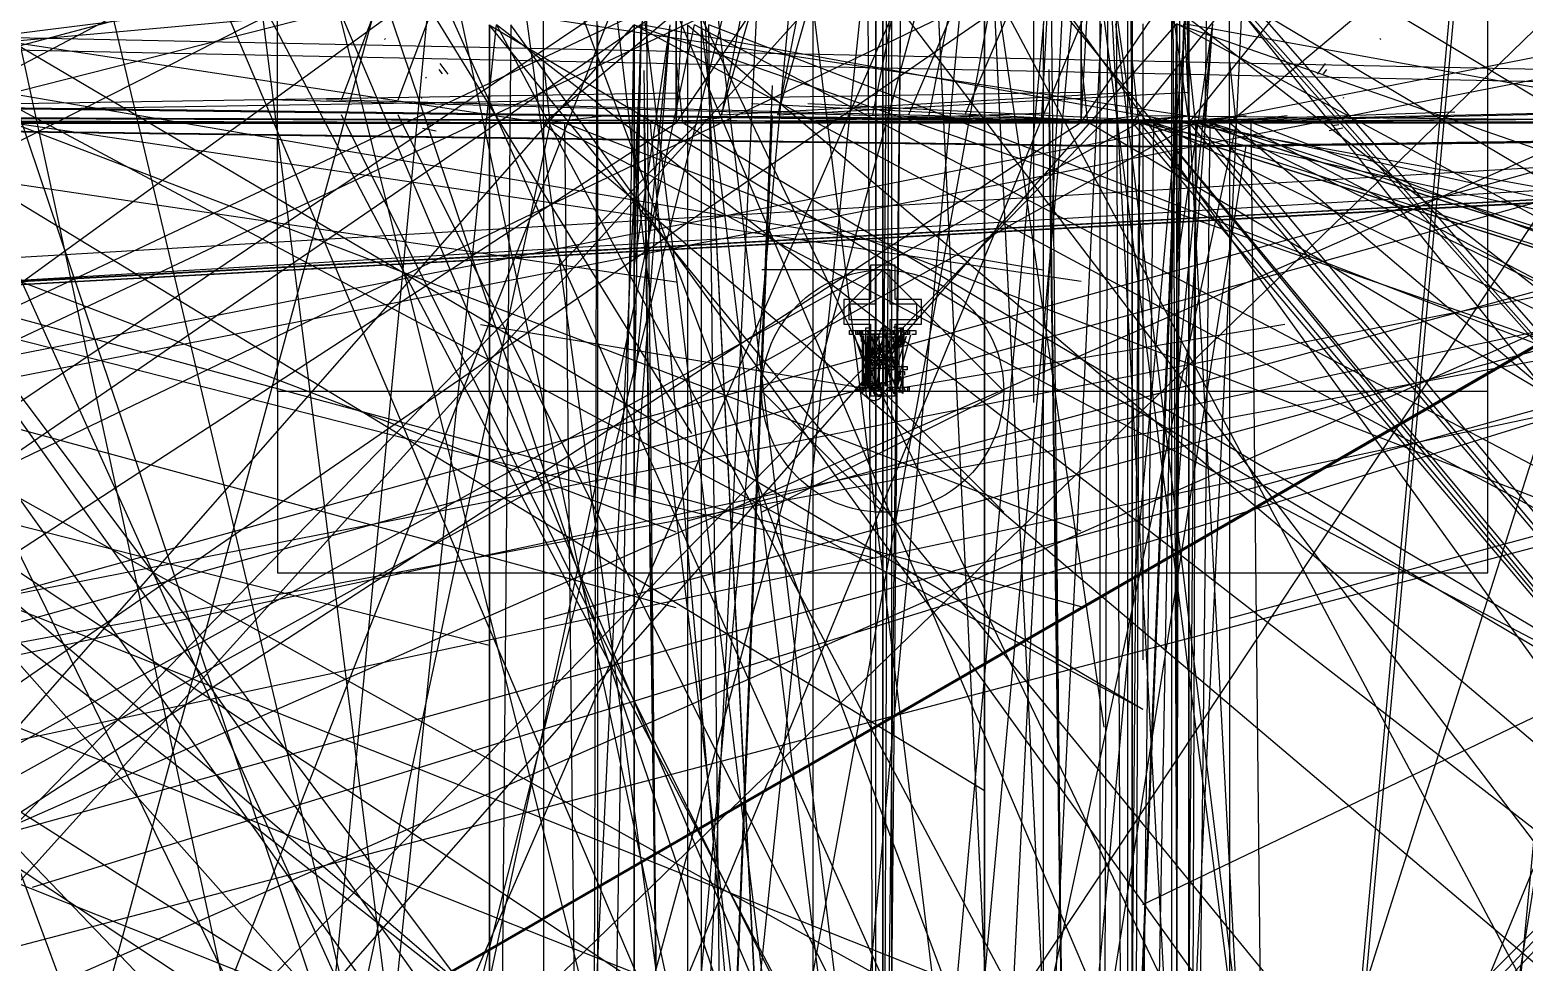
# Model space of a CAD drawing. Header units: metres. Extents: x -425 to 425, y -539 to 281.
# Drawn here: x -14.09 to 10.6, y -9.43 to 5.96 of the extents above; entities that cross this region are included whole.
import ezdxf

# ---------------------------------------------------------------- set-up
doc = ezdxf.new("R2010")
doc.units = ezdxf.units.M

msp = doc.modelspace()

# ---------------------------------------------------------------- linework, layer by layer
at = {"layer": 'MCD_Layer_0'}
for p, q in [((3.050641, -88.076996), (18.80357, 76.77359)), ((-3.783597, -69.951996), (8.687473, 67.423492)), ((-1.901551, -69.951996), (10.569518, 67.423492)), ((-3.154141, -0.701996), (-43.935391, 65.479645)), ((-2.7612, 55.923004), (-11.977997, -40.22641)), ((8.257859, 55.87027), (1.502, -88.076996)), ((2.869, -16.076996), (-29.389789, 55.782379)), ((3.611889, -57.9375), (13.588745, 51.962891)), ((-3.297736, -59.576996), (6.67912, 50.323395)), ((5.094994, 50.323395), (2.616088, 4.423004)), ((3.393864, -59.5625), (13.37072, 50.337891)), ((5.899645, 50.323395), (5.320739, 4.423004)), ((-3.927396, -9.951996), (-29.465604, 49.930817)), ((-2.04535, -9.951996), (-27.583558, 49.930817)), ((1.682355, -29.951996), (-8.047259, 49.908844)), ((-4.851745, -29.951996), (2.442566, 49.896637)), ((1.682355, -30.108246), (1.682355, 50.048004)), ((1.682355, -29.951996), (34.512555, 49.943024)), ((-3.412775, 4.423004), (26.987226, 49.268707)), ((3.278825, 4.4375), (33.678826, 49.283203)), ((-3.412775, 48.448395), (-3.412775, 4.423004)), ((3.278825, 48.462891), (3.278825, 4.4375)), ((-3.412775, 4.423004), (-1.037775, 46.059723)), ((3.278825, 4.4375), (5.653825, 46.074219)), ((0, -19.0625), (-48.027344, 44.9375)), ((0, -51.0625), (-4.916016, 44.917969)), ((0, -51.0625), (-4.916016, 44.910156)), ((-0.40625, 44.830078), (0, -51.0625)), ((-8.941456, 4.810547), (4.1229, 39.3125)), ((-8.007606, 4.810547), (5.05675, 39.3125)), ((4.1229, 39.3125), (-2.664405, 4.560547)), ((5.05675, 39.3125), (-1.730555, 4.560547)), ((4.85953, -41.9375), (-34.131292, 38.085938)), ((3.49685, -9.9375), (-16.933718, 37.96875)), ((-5.648408, -9.951995), (43.768294, 37.965973)), ((-4.712375, -57.951995), (4.236552, 37.973786)), ((4.1229, -27.5625), (-41.503079, 36.4375)), ((5.05675, -27.5625), (-40.569229, 36.4375)), ((-3.412775, -27.576996), (-25.010433, 36.33316)), ((3.278825, -27.5625), (-18.318833, 36.347656)), ((-3.412775, -43.576996), (-4.192072, 36.319489)), ((4.1229, -59.5625), (-0.547315, 36.417969)), ((-0.547315, 36.417969), (4.1229, 4.4375)), ((4.1229, -59.5625), (-0.547315, 36.410156)), ((-0.547315, 36.410156), (4.1229, 4.4375)), ((5.05675, -59.5625), (0.386535, 36.417969)), ((0.386535, 36.417969), (5.05675, 4.4375)), ((5.05675, -59.5625), (0.386535, 36.410156)), ((0.386535, 36.410156), (5.05675, 4.4375)), ((3.278825, -43.5625), (2.499528, 36.333984)), ((4.1229, 4.4375), (3.736962, 36.330078)), ((3.736962, 36.330078), (4.1229, -59.5625)), ((4.1229, 4.4375), (4.1229, 36.4375)), ((29.804444, 36.421875), (4.1229, 4.4375)), ((4.1229, 4.4375), (4.1229, 36.378906)), ((4.1229, 36.3125), (4.1229, 4.4375)), ((4.1229, 4.4375), (4.1229, 36.3125)), ((5.05675, 4.4375), (4.670813, 36.330078)), ((4.670813, 36.330078), (5.05675, -59.5625)), ((5.05675, 4.4375), (5.05675, 36.4375)), ((30.738295, 36.421875), (5.05675, 4.4375)), ((5.05675, 4.4375), (5.05675, 36.378906)), ((5.05675, 36.3125), (5.05675, 4.4375)), ((5.05675, 4.4375), (5.05675, 36.3125)), ((5.73125, 4.4375), (43.671877, 36.306641)), ((-5.6068, 4.423004), (32.333827, 36.292145)), ((-5.6068, 4.423004), (-5.6068, 32.42691)), ((-3.412775, 4.423004), (-3.412775, 32.42691)), ((-3.412775, 32.42691), (-3.412775, 4.423004)), ((3.278825, 4.4375), (3.278825, 32.441406)), ((3.278825, 32.441406), (3.278825, 4.4375)), ((4.1229, 4.4375), (4.1229, 32.441406)), ((5.05675, 4.4375), (5.05675, 32.441406)), ((5.73125, 4.4375), (5.73125, 32.441406)), ((48.25, 30.933594), (-13.626953, -35.089844)), ((1.682355, -30.108246), (1.682355, 30.048004)), ((-2.664405, 4.560547), (4.1229, 28.4375)), ((-1.730555, 4.560547), (5.05675, 28.4375)), ((4.1229, 4.4375), (4.1229, 28.4375)), ((5.05675, 4.4375), (5.05675, 28.4375)), ((4.1229, 26.1875), (-0.170655, 4.560547)), ((5.05675, 26.1875), (0.763195, 4.560547)), ((-50.043639, 23.769531), (12.173942, -24.792969)), ((-17.172677, -25.953948), (-4.106465, 22.048005)), ((-8.206682, -25.939453), (4.85953, 22.0625)), ((51.765602, -38.438324), (-54.044364, 20.317535)), ((-3.412775, 4.423004), (-3.412775, 17.985504)), ((3.278825, 4.4375), (3.278825, 18)), ((35.292511, 16.946442), (-60.32663, -85.141449)), ((11.540549, -37.700042), (-8.171952, 14.729645)), ((-10, 0), (-9.999971, 14.337502)), ((10, 0), (10.000008, 14.3375)), ((4.1229, 13.1875), (0.423095, 4.560547)), ((5.05675, 13.1875), (1.356945, 4.560547)), ((31.892578, 12.9375), (-32, -23.927734)), ((31.945312, 12.9375), (-32, -23.927734)), ((-32, -23.927734), (31.970703, 12.9375)), ((0.123047, 12.9375), (-26, -0.814453)), ((0, -13.0625), (-13.751953, 13.060547)), ((0, -19.1875), (0, 12.9375)), ((0, 12.9375), (0, -19.0625)), ((0, 12.9375), (0, -19.1875)), ((0, -19.0625), (0.373047, 12.9375)), ((0, 12.9375), (24, -14.064453)), ((0, 12.9375), (0, -13.0625)), ((0, -2.0625), (0.123047, 12.9375)), ((0, 12.9375), (0, -2.0625)), ((0.123047, 12.9375), (0, -19.0625)), ((24, -14.064453), (0.123047, 12.9375)), ((24, -14.064453), (0.373047, 12.9375)), ((47.575055, 10.858551), (-14.05202, -8.194183)), ((-0.120745, -2.764496), (-52.182879, 10.514313)), ((-25.936297, 10.201813), (1.682355, -6.592621)), ((-13.676993, 10.201813), (-2.99877, -34.795746)), ((1.682355, -34.248871), (-7.826922, 10.201813)), ((-79.927396, -12.224945), (33.956638, 10.048004)), ((-78.04535, -12.224945), (35.838683, 10.048004)), ((-66.010489, -22.017426), (-2.555777, 10.048004)), ((-54.00883, -17.305511), (4.027913, 10.048004)), ((-52.822185, -17.305511), (5.214558, 10.048004)), ((-41.963614, -18.313812), (-2.852652, 10.048004)), ((-41.927396, -10.945648), (33.963596, 10.048004)), ((-41.119376, 10.048004), (54.00123, -50.113129)), ((-40.919207, -19.253754), (1.828473, 10.048004)), ((2.125348, 10.048004), (-40.325457, -1.211761)), ((-40.04535, -10.945648), (35.845641, 10.048004)), ((-23.851745, 4.925934), (32.969666, 10.048004)), ((-2.99877, 10.048004), (-21.99877, -38.338226)), ((2.123029, 10.048004), (-14.348895, -8.194183)), ((1.828473, 10.048004), (-12.86452, -23.714203)), ((-5.189114, -19.434418), (-3.781277, 10.048004)), ((-4.944964, -37.874359), (0.025373, 10.048004)), ((0.014222, -30.782074), (-4.851745, 10.048004)), ((-4.851745, -39.951996), (-4.705627, 10.048004)), ((-4.851745, 10.048004), (33.148255, -69.312347)), ((-1.140808, -16.512054), (-4.408752, 10.048004)), ((-0.216458, -16.512054), (-3.484402, 10.048004)), ((-3.307069, -19.434418), (-1.899232, 10.048004)), ((-2.99877, 10.048004), (-2.99877, -34.795746)), ((19.118417, -18.416351), (-2.555777, 10.048004)), ((1.665587, -16.512054), (-1.602357, 10.048004)), ((-1.155675, 10.048004), (-1.155675, -30.039886)), ((-0.120745, 10.048004), (-0.120745, -46.280121)), ((-0.120745, 10.048004), (-0.120745, -30.039886)), ((-0.116106, 10.048004), (-0.120745, -29.951996)), ((32.709455, -30.056976), (-0.120745, 10.048004)), ((-0.120745, 10.048004), (-0.120745, -29.951996)), ((-0.120745, 10.048004), (44.855817, -16.692719)), ((0.322248, 10.048004), (-0.120745, -39.951996)), ((29.047224, -12.432465), (0.025373, 10.048004)), ((0.025373, 10.048004), (15.61363, -19.21225)), ((26.598005, -26.392426), (0.322248, 10.048004)), ((1.682355, 10.048004), (1.682355, -29.951996)), ((46.658918, -16.692719), (2.125348, 10.048004)), ((2.490425, 10.048004), (2.490425, -0.186371)), ((3.58492, 10.048004), (3.58492, -30.088715)), ((5.776693, -30.794281), (3.58492, 10.048004)), ((3.58492, -39.951996), (3.731038, 10.048004)), ((4.1229, 9.9375), (4.1229, 5.4375)), ((4.771565, 10.048004), (4.771565, -30.088715)), ((6.963337, -30.794281), (4.771565, 10.048004)), ((4.771565, -39.951996), (4.917683, 10.048004)), ((5.05675, 9.9375), (5.05675, 5.4375)), ((-93.373, -4.065277), (1.68657, 7.923004)), ((-93.131, -18.804535), (50.722516, 7.923004)), ((-75.55175, -30.555511), (4.60157, 7.923004)), ((-58.0737, -29.615082), (-2.20163, 7.923004)), ((-55.8237, -5.588715), (-2.57663, 7.923004)), ((-45.17675, -26.111176), (4.22657, 7.923004)), ((-45.131, -17.269379), (50.731305, 7.923004)), ((-29.792836, 8.100739), (-5.573402, 4.423004)), ((4.042, 7.923004), (-19.958, -50.140472)), ((-18.454787, 8.115234), (5.764648, 4.4375)), ((-14.772919, 8.107574), (-2.7612, -47.389496)), ((1.502, -86.951996), (-10.486281, 8.107574)), ((-10.4487, -24.959808), (-2.20163, 7.923004)), ((-9.446281, 8.107574), (4.042, -45.889496)), ((-3.09175, -20.207855), (2.06157, 7.923004)), ((0.1437, 7.923004), (0.1437, -40.182465)), ((1.27525, -27.455902), (3.05357, 7.923004)), ((3.65825, -5.550629), (1.68657, 7.923004)), ((7.5565, -23.949066), (3.42857, 7.923004)), ((4.042, 7.923004), (4.042, -45.889496)), ((31.9795, -26.234222), (4.60157, 7.923004)), ((-6.500465, -4.201995), (-48.150175, 6.421052)), ((-23.321269, 6.435547), (2.65344, 2)), ((-3.412775, 6.423004), (-3.412775, 4.423004)), ((3.278825, 6.4375), (3.278825, 4.4375)), ((-17.132395, 6.185547), (4.29827, -5.25)), ((-16.208371, 6.185547), (4.29827, -39.1875)), ((-15.09509, 6.185547), (4.29827, -5.25)), ((-5.889139, 6.185547), (2.65344, -56.625)), ((12.993536, 6.173005), (-4.106465, -19.576995)), ((-4.106465, -47.951995), (13.038067, 6.173005)), ((-57.303153, -11.755859), (33.804078, 6.0625)), ((-43.781367, 6.171052), (-3.226385, -9.951995)), ((-35.515013, 6.171052), (-4.712375, -14.201995)), ((26.293536, 4.788239), (-34.493479, 6.048005)), ((-32.196408, -25.920745), (-4.106465, 6.048005)), ((2.65344, -14.21289), (-27.920976, 6.0625)), ((-26.903152, -10.732421), (33.809644, 6.0625)), ((35.259531, 4.802735), (-25.527483, 6.0625)), ((35.259531, -45.953125), (-25.499651, 6.0625)), ((-23.776339, 6.171052), (-5.648408, -14.201995)), ((-23.230413, -25.90625), (4.85953, 6.0625)), ((-19.912375, -39.828948), (25.581865, 6.048005)), ((-10.826385, -29.909027), (-3.10949, 6.048005)), ((-10.359841, -32.289886), (-6.383571, 6.048005)), ((-6.500465, 6.048005), (-6.500465, -39.014495)), ((-6.500465, 6.048005), (-6.500465, -26.022308)), ((-6.496754, 6.048005), (-6.500465, -25.951995)), ((19.763696, -26.03598), (-6.500465, 6.048005)), ((-6.500465, 6.048005), (-6.500465, -25.951995)), ((-6.500465, 6.048005), (29.480786, -15.344573)), ((-6.146071, 6.048005), (-6.500465, -33.951995)), ((16.833911, -11.93637), (-6.383571, 6.048005)), ((-6.383571, 6.048005), (6.087035, -17.360198)), ((14.874536, -23.104339), (-6.146071, 6.048005)), ((-4.712375, 6.048005), (-4.712375, -28.326995)), ((-4.690938, -25.977386), (-4.106465, 6.048005)), ((-4.106465, -0.451995), (-3.989571, 6.048005)), ((-4.106465, 0.048005), (-3.514571, 6.048005)), ((55.57469, -25.979339), (-4.106465, 6.048005)), ((-4.106465, 6.048005), (26.293536, -4.489105)), ((-4.106465, 6.048005), (-4.106465, -0.451995)), ((-3.989571, 6.048005), (-4.106465, 0.048005)), ((-4.106465, 2.048005), (-3.989571, 6.048005)), ((-4.106465, 2.048005), (-3.514571, 6.048005)), ((-4.106465, 6.048005), (-4.106465, -24.451995)), ((-4.106465, 6.048005), (-4.106465, 2.048005)), ((-3.989571, 6.048005), (-4.106465, 2.048005)), ((-4.106465, -1.951995), (-3.514571, 6.048005)), ((-4.106465, 6.048005), (-4.106465, -57.951995)), ((-4.10461, 6.048005), (-4.106465, -25.951995)), ((-4.106465, -25.881683), (-4.106465, 6.048005)), ((-4.106465, -25.93637), (-4.106465, 6.048005)), ((-4.10461, 6.048005), (-4.106465, -57.951995)), ((-4.106465, 6.048005), (-4.106465, -19.576995)), ((-4.106465, 6.048005), (-4.106465, -9.951995)), ((44.581037, -2.752777), (-3.989571, 6.048005)), ((-3.226385, -2.139495), (27.038167, 6.048005)), ((-3.226385, 6.048005), (-3.226385, -9.951995)), ((-3.226385, 6.048005), (34.714242, -26.082855)), ((54.782993, -24.346527), (-3.10949, 6.048005)), ((50.923618, -14.682464), (-2.87199, 6.048005)), ((-2.632635, -15.801605), (-2.87199, 6.048005)), ((2.487475, -17.523437), (3.613744, 6.0625)), ((2.65344, 6.0625), (2.65344, -56.625)), ((3.278825, 4.4375), (3.278825, 5.9375)), ((6.4656, -15.185546), (3.851244, 6.0625)), ((4.275057, -25.96289), (4.85953, 6.0625)), ((4.29827, -8.478515), (34.61292, 6.0625)), ((4.29827, 6.0625), (4.29827, -4.4375)), ((4.85953, -0.4375), (4.976425, 6.0625)), ((4.85953, 0.0625), (5.451425, 6.0625)), ((64.540685, -25.964843), (4.85953, 6.0625)), ((4.85953, 6.0625), (35.259531, -4.474609)), ((4.85953, 6.0625), (4.85953, -0.4375)), ((4.976425, 6.0625), (4.85953, 0.0625)), ((4.85953, 2.0625), (4.976425, 6.0625)), ((4.85953, 2.0625), (5.451425, 6.0625)), ((4.85953, 6.0625), (4.85953, -24.4375)), ((4.85953, 6.0625), (4.85953, 2.0625)), ((4.976425, 6.0625), (4.85953, 2.0625)), ((4.85953, -1.9375), (5.451425, 6.0625)), ((4.85953, 6.0625), (4.85953, -57.9375)), ((4.861385, 6.0625), (4.85953, -25.9375)), ((4.85953, -25.867187), (4.85953, 6.0625)), ((4.85953, -25.921875), (4.85953, 6.0625)), ((4.861385, 6.0625), (4.85953, -57.9375)), ((4.85953, 6.0625), (4.85953, -19.5625)), ((4.85953, 6.0625), (4.85953, -9.9375)), ((53.547032, -2.738281), (4.976425, 6.0625)), ((-8.215164, 5.821901), (-8.232536, 5.804499)), ((-3.412775, 4.423004), (-3.412775, 5.923004)), ((8.215164, 5.821901), (8.232536, 5.804499)), ((3.278825, 4.4375), (3.278825, 5.4375)), ((3.278825, 5.4375), (3.382731, 4.4375)), ((3.278825, 5.4375), (3.278825, 4.4375)), ((4.1229, 5.4375), (4.226806, 4.4375)), ((4.1229, 5.4375), (4.1229, 4.4375)), ((4.1229, 4.4375), (4.1229, 5.4375)), ((5.05675, 5.4375), (5.160657, 4.4375)), ((5.05675, 5.4375), (5.05675, 4.4375)), ((5.05675, 4.4375), (5.05675, 5.4375)), ((5.73125, 4.4375), (5.73125, 5.4375)), ((5.73125, 5.4375), (5.835156, 4.4375)), ((-7.334576, 5.312188), (-7.27684, 5.236221)), ((-7.181784, 5.233148), (-7.314348, 5.407485)), ((-5.6068, 4.423004), (-5.6068, 5.423004)), ((-5.6068, 5.423004), (-5.502894, 4.423004)), ((-3.414631, -33.922699), (-3.939728, 5.296051)), ((-3.412775, 4.423004), (-3.412775, 5.423004)), ((-3.412775, 5.423004), (-3.308869, 4.423004)), ((-3.412775, 5.423004), (-3.412775, 4.423004)), ((3.276969, -33.908203), (2.751872, 5.310547)), ((7.181784, 5.233148), (7.314348, 5.407485)), ((7.334576, 5.312188), (7.27684, 5.236221)), ((13.360663, 5.022614), (-54.475278, -24.813324)), ((33.301387, 5.02066), (-51.625278, -0.00473)), ((20.052263, 5.037109), (-47.783678, -24.798828)), ((39.992987, 5.035156), (-44.933678, 0.009766)), ((-7.538225, 5.168609), (-7.54755, 5.182177)), ((-3.412775, -35.076996), (-1.822638, 5.048004)), ((3.278825, -35.0625), (4.868962, 5.0625)), ((7.538225, 5.168609), (7.54755, 5.182177)), ((-3.412775, -3.576996), (-34.308187, 4.796051)), ((3.278825, -3.5625), (-27.616587, 4.810547)), ((-26.845491, 4.546051), (-3.412775, 4.923004)), ((-26.277102, 4.810547), (4.1229, 4.4375)), ((4.1229, 4.4375), (-26.277102, 4.810547)), ((-25.343251, 4.810547), (5.05675, 4.4375)), ((5.05675, 4.4375), (-25.343251, 4.810547)), ((-3.412775, 1.798004), (-23.667073, 4.796051)), ((-3.412775, -2.326996), (-22.086214, 4.796051)), ((-20.153891, 4.560547), (3.278825, 4.9375)), ((3.278825, 1.8125), (-16.975473, 4.810547)), ((3.278825, -2.3125), (-15.394614, 4.810547)), ((4.1229, 4.4375), (-10.127101, 4.810547)), ((5.05675, 4.4375), (-9.19325, 4.810547)), ((-7.621522, 4.835859), (-7.60846, 4.843236)), ((-5.6068, 4.423004), (-5.6068, 4.923004)), ((-3.412775, 4.923004), (-3.412775, 4.423004)), ((-2.664405, 4.560547), (4.1229, 4.9375)), ((-2.17085, 4.748047), (4.24165, 4.4375)), ((-1.730555, 4.560547), (5.05675, 4.9375)), ((-1.237, 4.748047), (5.1755, 4.4375)), ((3.278825, 4.9375), (3.278825, 4.4375)), ((4.1229, 4.9375), (4.1229, 4.4375)), ((4.1229, 4.5625), (4.1229, 4.9375)), ((4.1229, 4.4375), (4.1229, 4.9375)), ((21.222901, 4.8125), (4.1229, 4.4375)), ((5.05675, 4.9375), (5.05675, 4.4375)), ((5.05675, 4.5625), (5.05675, 4.9375)), ((5.05675, 4.4375), (5.05675, 4.9375)), ((22.156751, 4.8125), (5.05675, 4.4375)), ((5.73125, 4.4375), (5.73125, 4.9375)), ((7.621522, 4.835859), (7.60846, 4.843236)), ((-46.161783, 4.546051), (-5.6068, -11.576996)), ((-3.412775, 4.423004), (-41.412777, 4.546051)), ((-37.28522, 4.546051), (-5.6068, 4.423004)), ((-34.823733, 4.560547), (5.73125, -11.5625)), ((3.278825, 4.4375), (-34.721177, 4.560547)), ((-26.277102, 4.560547), (4.1229, 4.4375)), ((-25.94717, 4.560547), (5.73125, -28.375)), ((-25.94717, 4.560547), (5.73125, 4.4375)), ((-25.343251, 4.560547), (5.05675, 4.4375)), ((-18.892172, 4.560547), (3.278825, -55.1875)), ((4.1229, -21.5625), (-8.941456, 4.560547)), ((5.05675, -21.5625), (-8.007606, 4.560547)), ((-4.6568, 4.532379), (-5.6068, 4.423004)), ((-3.412775, -33.920746), (-3.939728, 4.546051)), ((-3.412775, -35.076996), (-1.822638, 4.548004)), ((-2.462775, 4.532379), (-3.412775, 4.423004)), ((8.950214, 4.423004), (-2.462775, 4.532379)), ((-2.449787, 4.423004), (2.762225, 4.594879)), ((3.278825, -33.90625), (2.751872, 4.560547)), ((3.278825, -35.0625), (4.868962, 4.5625)), ((4.228825, 4.546875), (3.278825, 4.4375)), ((3.278825, 4.4375), (3.278825, 4.445312)), ((4.1229, 4.5625), (4.1229, 4.4375)), ((21.222901, 4.5625), (4.1229, 4.4375)), ((5.0729, 4.546875), (4.1229, 4.458984)), ((4.1229, 4.4375), (5.0729, 4.546875)), ((4.1229, 4.458984), (4.1229, 4.441406)), ((15.641814, 4.4375), (4.228825, 4.546875)), ((4.241813, 4.4375), (9.453825, 4.609375)), ((5.05675, 4.5625), (5.05675, 4.4375)), ((22.156751, 4.5625), (5.05675, 4.4375)), ((6.00675, 4.546875), (5.05675, 4.458984)), ((5.05675, 4.4375), (6.00675, 4.546875)), ((5.05675, 4.458984), (5.05675, 4.441406)), ((6.68125, 4.546875), (5.73125, 4.4375)), ((26.992793, 4.424957), (-64.212778, -14.97934)), ((-3.412775, 4.423004), (-64.212778, -35.10434)), ((33.684393, 4.439453), (-57.521178, -14.964844)), ((3.278825, 4.4375), (-57.521178, -35.089844)), ((-56.677103, -0.478516), (34.504347, 4.4375)), ((34.467237, 4.4375), (-56.677103, -0.478516)), ((34.404152, 4.4375), (-56.677103, -0.478516)), ((-55.743253, -0.478516), (35.438197, 4.4375)), ((35.401088, 4.4375), (-55.743253, -0.478516)), ((35.338002, 4.4375), (-55.743253, -0.478516)), ((-33.886996, 4.423004), (-3.412775, 4.423004)), ((-27.195395, 4.4375), (3.278825, 4.4375)), ((4.1229, 4.03125), (-26.379152, 4.4375)), ((5.05675, 4.03125), (-25.445302, 4.4375)), ((-25.440901, -18.576996), (-3.058381, 4.423004)), ((4.239795, 4.4375), (-20.577101, -9.314453)), ((5.173645, 4.4375), (-19.643251, -9.314453)), ((-18.749301, -18.5625), (3.633219, 4.4375)), ((-13.2068, -31.534027), (-5.489906, 4.423004)), ((-7.602686, 4.340337), (-7.378676, 4.298517)), ((-7.432091, 4.383591), (-7.533269, 4.402477)), ((-5.6068, 4.42691), (-5.6068, 4.423004)), ((-5.6068, 4.424957), (-5.6068, 4.423004)), ((-5.6068, -3.764496), (24.657752, 4.423004)), ((-5.6068, 4.423004), (-5.6068, -11.576996)), ((-5.6068, 4.423004), (-5.6068, 4.423004)), ((-5.6068, 4.423004), (-5.603089, 4.423004)), ((-5.6068, 4.423004), (32.333827, -27.707855)), ((-5.6068, 4.423004), (-5.604945, 4.423004)), ((20.996912, 4.423004), (-5.6068, 4.423004)), ((-4.6568, 4.423004), (-5.6068, 4.423004)), ((-5.1318, 4.423004), (-5.6068, 4.423004)), ((52.402578, -25.971527), (-5.489906, 4.423004)), ((48.543203, -16.307465), (-5.252406, 4.423004)), ((-5.01305, -17.426605), (-5.252406, 4.423004)), ((0.79525, -48.244965), (-3.839711, 4.423004)), ((-3.412775, 4.423004), (-3.412775, 4.430817)), ((-3.412775, 4.42691), (-3.412775, 4.423004)), ((-3.412775, 4.423004), (-3.412775, 4.42691)), ((-3.412775, 4.424957), (-3.412775, 4.423004)), ((26.992793, 4.423004), (-3.412775, 4.424957)), ((26.838789, 4.423004), (-3.412775, 4.424957)), ((-3.412775, 4.423004), (-3.412775, 4.423004)), ((-3.412775, 4.423004), (-3.409064, 4.423004)), ((-3.412775, 4.423004), (-3.41092, 4.423004)), ((23.190937, 4.423004), (-3.412775, 4.423004)), ((-2.462775, 4.423004), (-3.412775, 4.423004)), ((-2.937775, 4.423004), (-3.412775, 4.423004)), ((40.584102, -21.580902), (-3.295881, 4.423004)), ((-1.868751, -31.519531), (5.848144, 4.4375)), ((3.278825, 4.441406), (3.278825, 4.4375)), ((3.278825, 4.4375), (3.278825, 4.441406)), ((3.278825, 4.439453), (3.278825, 4.4375)), ((33.684393, 4.4375), (3.278825, 4.439453)), ((33.530389, 4.4375), (3.278825, 4.439453)), ((3.278825, 4.4375), (3.278825, 4.4375)), ((3.278825, 4.4375), (3.282536, 4.4375)), ((3.278825, 4.4375), (3.28068, 4.4375)), ((29.882537, 4.4375), (3.278825, 4.4375)), ((4.228825, 4.4375), (3.278825, 4.4375)), ((3.753825, 4.4375), (3.278825, 4.4375)), ((47.275702, -21.566406), (3.395719, 4.4375)), ((4.1229, 4.441406), (4.1229, 4.4375)), ((4.1229, 4.439453), (4.1229, 4.4375)), ((34.508058, 4.4375), (4.1229, 4.439453)), ((34.49507, 4.4375), (4.1229, 4.439453)), ((34.504347, 4.4375), (4.1229, 4.439453)), ((4.1229, 4.03125), (34.420851, 4.4375)), ((4.1229, 4.4375), (4.1229, 4.4375)), ((4.1229, 4.4375), (4.124755, 4.4375)), ((5.0729, 4.4375), (4.1229, 4.4375)), ((4.5979, 4.4375), (4.1229, 4.4375)), ((4.1229, 4.4375), (4.1229, 4.03125)), ((34.522902, 4.4375), (4.1229, 4.03125)), ((4.126611, 4.4375), (4.1229, 4.4375)), ((4.1229, -27.6875), (4.1229, 4.4375)), ((4.124755, 4.4375), (4.1229, 4.4375)), ((4.1229, 4.4375), (30.726612, 4.4375)), ((4.1229, 4.4375), (4.1229, -27.5625)), ((4.239795, 4.4375), (4.1229, 4.4375)), ((4.1229, 4.4375), (34.404152, 4.4375)), ((4.1229, 4.4375), (34.522902, 4.4375)), ((4.1229, 4.4375), (4.1229, -27.6875)), ((4.1229, -27.5625), (4.477295, 4.4375)), ((4.1229, 4.4375), (26.922901, -22.564453)), ((4.1229, 4.4375), (4.1229, -21.5625)), ((4.1229, -10.5625), (4.239795, 4.4375)), ((34.504347, 4.4375), (4.1229, 4.4375)), ((4.1229, 4.4375), (4.1229, -10.5625)), ((4.239795, 4.4375), (4.1229, -27.5625)), ((4.14331, 4.4375), (4.126611, 4.4375)), ((4.226806, 4.4375), (4.14331, 4.4375)), ((26.922901, -22.564453), (4.239795, 4.4375)), ((4.239795, 4.4375), (24.785401, -2.082031)), ((4.239795, 4.4375), (4.5979, 4.4375)), ((24.785401, -2.082031), (4.239795, 4.4375)), ((24.785401, -0.082031), (4.239795, 4.4375)), ((26.922901, -22.564453), (4.477295, 4.4375)), ((4.477295, 4.4375), (12.4354, 0.542969)), ((4.477295, 4.4375), (24.785401, -2.082031)), ((5.05675, 4.441406), (5.05675, 4.4375)), ((5.05675, 4.439453), (5.05675, 4.4375)), ((35.441908, 4.4375), (5.05675, 4.439453)), ((35.42892, 4.4375), (5.05675, 4.439453)), ((35.438197, 4.4375), (5.05675, 4.439453)), ((5.05675, 4.03125), (35.354701, 4.4375)), ((5.05675, 4.4375), (5.05675, 4.4375)), ((5.05675, 4.4375), (5.058606, 4.4375)), ((6.00675, 4.4375), (5.05675, 4.4375)), ((5.53175, 4.4375), (5.05675, 4.4375)), ((5.05675, 4.4375), (5.05675, 4.03125)), ((35.456752, 4.4375), (5.05675, 4.03125)), ((5.060461, 4.4375), (5.05675, 4.4375)), ((5.05675, -27.6875), (5.05675, 4.4375)), ((5.058606, 4.4375), (5.05675, 4.4375)), ((5.05675, 4.4375), (31.660463, 4.4375)), ((5.05675, 4.4375), (5.05675, -27.5625)), ((5.173645, 4.4375), (5.05675, 4.4375)), ((5.05675, 4.4375), (35.338002, 4.4375)), ((5.05675, 4.4375), (35.456752, 4.4375)), ((5.05675, 4.4375), (5.05675, -27.6875)), ((5.05675, -27.5625), (5.411145, 4.4375)), ((5.05675, 4.4375), (27.856751, -22.564453)), ((5.05675, 4.4375), (5.05675, -21.5625)), ((5.05675, -10.5625), (5.173645, 4.4375)), ((35.438197, 4.4375), (5.05675, 4.4375)), ((5.05675, 4.4375), (5.05675, -10.5625)), ((5.173645, 4.4375), (5.05675, -27.5625)), ((5.07716, 4.4375), (5.060461, 4.4375)), ((9.3479, 4.4375), (5.0729, 4.4375)), ((5.160657, 4.4375), (5.07716, 4.4375)), ((27.856751, -22.564453), (5.173645, 4.4375)), ((5.173645, 4.4375), (25.719251, -2.082031)), ((5.173645, 4.4375), (5.53175, 4.4375)), ((25.719251, -2.082031), (5.173645, 4.4375)), ((25.719251, -0.082031), (5.173645, 4.4375)), ((27.856751, -22.564453), (5.411145, 4.4375)), ((5.411145, 4.4375), (13.369251, 0.542969)), ((5.411145, 4.4375), (25.719251, -2.082031)), ((5.73125, 4.441406), (5.73125, 4.4375)), ((5.73125, 4.439453), (5.73125, 4.4375)), ((5.73125, -3.75), (35.995802, 4.4375)), ((5.73125, 4.4375), (5.73125, -11.5625)), ((5.73125, 4.4375), (5.73125, 4.4375)), ((5.73125, 4.4375), (5.734961, 4.4375)), ((5.73125, 4.4375), (43.671877, -27.693359)), ((5.73125, 4.4375), (5.733105, 4.4375)), ((32.334962, 4.4375), (5.73125, 4.4375)), ((6.68125, 4.4375), (5.73125, 4.4375)), ((6.20625, 4.4375), (5.73125, 4.4375)), ((63.740628, -25.957031), (5.848144, 4.4375)), ((10.281751, 4.4375), (6.00675, 4.4375)), ((59.881253, -16.292969), (6.085644, 4.4375)), ((6.325, -17.412109), (6.085644, 4.4375)), ((7.602686, 4.340337), (7.378676, 4.298517)), ((7.432091, 4.383591), (7.533269, 4.402477)), ((30.726612, 4.4375), (9.3479, 4.4375)), ((31.660463, 4.4375), (10.281751, 4.4375)), ((-3.412775, -55.201996), (6.00744, 4.048004)), ((3.278825, -55.1875), (12.69904, 4.0625)), ((-6.645212, 1.098832), (0, 0)), ((-0.547, 0.9371), (-0.547, 0.9996)), ((-0.547, 0.9996), (-0.234, 0.9996)), ((-0.443, 0.9371), (-0.443, 0.9996)), ((-0.443, 0.9996), (-0.125, 0.9996)), ((-0.4165, 0.9375), (-0.4165, 1)), ((-0.4165, 1), (-0.2705, 1)), ((-0.414, 0.9386), (-0.414, 1.0011)), ((-0.414, 1.0011), (-0.132, 1.0011)), ((-0.409, 0.9375), (-0.409, 1)), ((-0.409, 1), (-0.128, 1)), ((-0.3858, 0.9375), (-0.3858, 1)), ((-0.3858, 1), (0.0152, 1)), ((-0.363, 0.9375), (-0.363, 1)), ((-0.363, 1), (-0.019, 1)), ((-0.3585, 0.0905), (-0.0155, 1.052)), ((-0.349, 0.818), (-0.349, 1)), ((-0.349, 1), (0.349, 1)), ((-0.336, 0.9375), (-0.336, 1)), ((-0.336, 1), (0.237, 1)), ((-0.3315, 0.9375), (-0.3315, 1)), ((-0.3315, 1), (-0.0505, 1)), ((-0.3262, 0.9375), (-0.3262, 1)), ((-0.3262, 1), (0.0428, 1)), ((-0.2992, 0.5081), (-0.1942, 0.9981)), ((-0.2813, 0.7231), (-0.2813, 1.0421)), ((-0.2813, 1.0421), (-0.198, 1.0421)), ((-0.2705, 1), (0.2715, 0.26)), ((-0.234, 0.9996), (-0.234, 0.9371)), ((-0.1942, 0.9981), (0.3058, 0.9981)), ((-0.132, 1.0011), (-0.132, 0.9386)), ((-0.13, 0.3126), (0.042, 1.0306)), ((-0.128, 1), (-0.128, 0.9375)), ((-0.125, 0.9996), (-0.125, 0.9371)), ((-0.0505, 1), (-0.0505, 0.9375)), ((-0.0155, 1.052), (0.3285, 0.0905)), ((6.645212, 1.098832), (0, 0)), ((0.0105, 1.063), (0.0525, 1.063)), ((0.042, 1.0306), (0.213, 0.3176)), ((0.0525, 1.063), (0.0525, 0.095)), ((0.128, 0.9375), (0.128, 1)), ((0.128, 1), (0.409, 1)), ((0.182, 0.9371), (0.182, 0.9996)), ((0.182, 0.9996), (0.443, 0.9996)), ((0.185, 0.9386), (0.185, 1.0011)), ((0.185, 1.0011), (0.414, 1.0011)), ((0.1875, 0.9375), (0.1875, 1)), ((0.1875, 1), (0.4165, 1)), ((0.1887, 1.044), (0.1887, 1.059)), ((0.1887, 1.059), (0.2447, 1.059)), ((0.2367, 1.0321), (0.2943, 1.0321)), ((0.237, 1), (0.237, 0.813)), ((0.2447, 1.059), (0.2447, 0.809)), ((0.2761, 1.033495), (0.2761, 1.044495)), ((0.2761, 1.044495), (0.3351, 1.044495)), ((0.2943, 1.0321), (0.2943, 0.7301)), ((0.297, 0.9375), (0.297, 0.9996)), ((0.297, 0.9996), (0.547, 0.9996)), ((0.3058, 0.9981), (0.3058, 0.7651)), ((0.3277, 1.0322), (0.3277, 0.9682)), ((0.3351, 1.044495), (0.3351, 0.742495)), ((0.349, 1), (0.349, 0.818)), ((0.409, 1), (0.409, 0.9375)), ((0.414, 1.0011), (0.414, 0.9386)), ((0.4165, 1), (0.4165, 0.9375)), ((0.443, 0.9996), (0.443, 0.9371)), ((0.547, 0.9996), (0.547, 0.9375)), ((-0.489, 0.9371), (-0.547, 0.9371)), ((-0.141, -0.0424), (-0.469, 0.9231)), ((-0.392, 0.9371), (-0.443, 0.9371)), ((-0.3535, 0.9375), (-0.4165, 0.9375)), ((-0.351, 0.9386), (-0.414, 0.9386)), ((-0.346, 0.9375), (-0.409, 0.9375)), ((-0.3338, 0.9375), (-0.3858, 0.9375)), ((-0.068, 0.4326), (-0.374, 0.9261)), ((-0.3, 0.9375), (-0.363, 0.9375)), ((-0.2865, 0.818), (-0.349, 0.818)), ((-0.273, 0.9375), (-0.336, 0.9375)), ((-0.335, 0.9101), (-0.13, 0.3126)), ((-0.3335, 0.0835), (-0.3335, 0.9175)), ((-0.2685, 0.9375), (-0.3315, 0.9375)), ((-0.33, 0.2721), (-0.33, 0.9186)), ((-0.2532, 0.9375), (-0.3262, 0.9375)), ((-0.326, 0.0835), (-0.326, 0.9175)), ((-0.234, 0.9371), (-0.315, 0.9371)), ((-0.3128, 0.0835), (-0.3128, 0.9175)), ((-0.2865, 0.917), (-0.2865, 0.818)), ((-0.28, 0.0835), (-0.28, 0.9175)), ((0.3335, -0.037), (-0.2705, 0.807)), ((-0.2705, 0.807), (-0.2705, 0.0835)), ((-0.078, 0.938), (-0.2665, 0.938)), ((-0.253, 0.0835), (-0.253, 0.9175)), ((-0.2485, 0.0835), (-0.2485, 0.9175)), ((-0.2342, 0.747236), (-0.2342, 0.674236)), ((-0.2332, 0.0835), (-0.2332, 0.9175)), ((-0.221, 0.9051), (0.026, 0.5106)), ((-0.216, 0.9186), (-0.216, 0.2931)), ((-0.211, 0.9175), (-0.211, 0.563)), ((-0.125, 0.9371), (-0.203, 0.9371)), ((-0.0368, 0.938), (-0.1978, 0.938)), ((-0.1978, 0.938), (-0.1978, 0.151)), ((-0.132, 0.9386), (-0.195, 0.9386)), ((-0.1322, 0.8931), (-0.1942, 0.6141)), ((-0.128, 0.9375), (-0.19, 0.9375)), ((-0.0475, 0.788), (-0.1695, 0.438)), ((-0.05, 0.938), (-0.165, 0.938)), ((-0.165, 0.938), (-0.165, 0.542)), ((0.138, 0.938), (-0.138, 0.938)), ((-0.138, 0.938), (-0.138, 0.563)), ((-0.1335, 0.9175), (-0.1335, 0.109)), ((0.2008, 0.8931), (-0.1322, 0.8931)), ((-0.0042, 0.938), (-0.1182, 0.938)), ((-0.1182, 0.938), (-0.1182, 0.563)), ((-0.1145, 0.872), (-0.1145, 0.936)), ((-0.0935, 0.872), (-0.1145, 0.872)), ((-0.0505, 0.9375), (-0.1125, 0.9375)), ((-0.057, 0.0835), (-0.057, 0.917)), ((-0.0515, 0.095), (-0.0515, 0.829)), ((0.0755, 0.438), (-0.0475, 0.788)), ((0.026, 0.5106), (0.259, 0.9061)), ((0.335, 0.9261), (0.047, 0.4326)), ((0.057, 0.917), (0.057, 0.0835)), ((0.2655, 0.938), (0.078, 0.938)), ((0.19, 0.9375), (0.128, 0.9375)), ((0.179, 0.813), (0.179, 0.896)), ((0.237, 0.813), (0.179, 0.813)), ((0.241, 0.9371), (0.182, 0.9371)), ((0.461, 0.9225), (0.182, -0.0424)), ((0.1824, 0.701236), (0.1829, 0.747236)), ((0.248, 0.9386), (0.185, 0.9386)), ((0.2505, 0.9375), (0.1875, 0.9375)), ((0.1887, 0.809), (0.1887, 0.83)), ((0.2447, 0.809), (0.1887, 0.809)), ((0.211, 0.563), (0.211, 0.9175)), ((0.213, 0.3176), (0.395, 0.9115)), ((0.2428, 0.7651), (0.2428, 0.8501)), ((0.3058, 0.7651), (0.2428, 0.7651)), ((0.269, 0.2611), (0.269, 0.9186)), ((0.2711, 0.742495), (0.2711, 0.778495)), ((0.3351, 0.742495), (0.2711, 0.742495)), ((0.2715, 0.26), (0.2715, 0.9175)), ((0.2865, 0.818), (0.2865, 0.917)), ((0.349, 0.818), (0.2865, 0.818)), ((0.375, 0.9375), (0.297, 0.9375)), ((0.325, 0.9175), (0.325, 0.0835)), ((0.331, 0.9186), (0.3312, 0.2485)), ((0.3335, 0.9175), (0.3335, -0.037)), ((0.409, 0.9375), (0.346, 0.9375)), ((0.414, 0.9386), (0.352, 0.9386)), ((0.443, 0.9371), (0.353, 0.9371)), ((0.4165, 0.9375), (0.3545, 0.9375)), ((0.547, 0.9375), (0.481, 0.9375)), ((-0.2152, 0.4661), (-0.2992, 0.5081)), ((-0.2188, 0.7231), (-0.2813, 0.7231)), ((-0.211, 0.563), (0.211, 0.563)), ((0.211, 0.5), (-0.211, 0.5)), ((-0.211, 0.5), (-0.211, 0.0835)), ((0.1127, 0.39), (-0.1944, 0.66)), ((0.01, 0.6406), (-0.141, -0.0424)), ((-0.138, 0.563), (0.0643, 0.563)), ((0.0643, 0.5017), (-0.138, 0.5017)), ((-0.138, 0.5017), (-0.138, 0.109)), ((-0.1182, 0.563), (0.0048, 0.563)), ((0.0178, 0.5), (-0.1182, 0.5)), ((-0.1182, 0.5), (-0.1182, 0.109)), ((-0.0784, 0.697), (0.1547, 0.52)), ((0.182, -0.0424), (0.01, 0.6406)), ((0.0853, 0.583), (0.0853, 0.635)), ((0.0853, 0.635), (0.148, 0.635)), ((0.148, 0.635), (0.148, 0.4297)), ((0.211, 0.0835), (0.211, 0.5)), ((0.2943, 0.7301), (0.2367, 0.7301)), ((-0.1915, 0.375), (-0.2985, 0.0895)), ((-0.2884, 0), (-0.2884, 0.291)), ((-0.2884, 0.291), (-0.2242, 0.291)), ((-0.2242, 0.291), (-0.2242, 0.2598)), ((0.0975, 0.375), (-0.1915, 0.375)), ((-0.1843, 0.2988), (-0.1848, 0.2528)), ((-0.1695, 0.438), (0.0755, 0.438)), ((-0.165, 0.479), (-0.165, 0.0835)), ((-0.068, 0.0831), (-0.068, 0.4326)), ((0.047, 0.4326), (0.047, 0.0831)), ((0.0853, 0.4297), (0.0853, 0.4817)), ((0.148, 0.4297), (0.0853, 0.4297)), ((0.2045, 0.0895), (0.0975, 0.375)), ((0.1217, 0.3501), (0.1217, 0.4074)), ((0.1217, 0.4074), (0.4037, 0.4074)), ((0.1847, 0.3501), (0.1217, 0.3501)), ((0.2057, 0.2201), (0.2057, 0.3291)), ((0.2138, 0.1912), (0.2392, 0.2707)), ((0.2323, 0.2528), (0.2323, 0.3258)), ((0.2392, 0.2707), (0.2941, 0.2396)), ((0.2951, 0.262495), (0.2951, 0.325495)), ((0.2951, 0.325495), (0.3621, 0.325495)), ((0.3197, 0.3291), (0.3197, -0.0189)), ((0.4037, 0.3501), (0.3407, 0.3501)), ((0.3621, 0.325495), (0.3621, 0.262495)), ((0.4037, 0.4074), (0.4037, 0.3501)), ((-10, 0), (10, 0)), ((-0.4375, 0), (-0.4375, 0.0625)), ((-0.4375, 0.0625), (-0.3985, 0.0625)), ((-0.2235, 0), (-0.4375, 0)), ((-0.4165, 0), (-0.4165, 0.0625)), ((-0.4165, 0.0625), (-0.3535, 0.0625)), ((-0.1875, 0), (-0.4165, 0)), ((-0.409, 0), (-0.409, 0.0625)), ((-0.409, 0.0625), (-0.346, 0.0625)), ((-0.128, 0), (-0.409, 0)), ((-0.3858, 0), (-0.3858, 0.0625)), ((-0.3858, 0.0625), (-0.3338, 0.0625)), ((-0.0318, 0), (-0.3858, 0)), ((-0.363, 0), (-0.363, 0.0625)), ((-0.363, 0.0625), (-0.3, 0.0625)), ((-0.082, 0), (-0.363, 0)), ((-0.3522, 0.0941), (-0.3172, 0.1501)), ((-0.336, 0), (-0.336, 0.0625)), ((-0.336, 0.0625), (-0.273, 0.0625)), ((0.263, 0), (-0.336, 0)), ((-0.3315, 0), (-0.3315, 0.0625)), ((-0.3315, 0.0625), (-0.2685, 0.0625)), ((0.2675, 0), (-0.3315, 0)), ((-0.3296, -0.032164), (-0.3296, 0.031836)), ((-0.3162, 0), (-0.3162, 0.0625)), ((-0.3162, 0.0625), (-0.2532, 0.0625)), ((0.0378, 0), (-0.3162, 0)), ((-0.2242, 0), (-0.2884, 0)), ((0.2187, 0), (-0.2813, 0)), ((-0.2785, 0.0625), (-0.2235, 0.0625)), ((-0.2495, 0.0625), (-0.1875, 0.0625)), ((-0.2235, 0.0625), (-0.2235, 0)), ((-0.2188, 0.1042), (0.0947, 0.1042)), ((-0.19, 0.0625), (-0.128, 0.0625)), ((-0.1875, 0.0625), (-0.1875, 0)), ((-0.151, 0), (-0.151, 0.0621)), ((-0.151, 0.0621), (-0.088, 0.0621)), ((0.13, 0), (-0.151, 0)), ((-0.144, 0.0625), (-0.082, 0.0625)), ((-0.141, 0), (-0.141, 0.0625)), ((-0.141, 0.0625), (-0.078, 0.0625)), ((0.141, 0), (-0.141, 0)), ((-0.128, 0.0625), (-0.128, 0)), ((-0.1145, 0), (-0.1145, 0.052)), ((-0.1145, 0.052), (-0.0935, 0.052)), ((0.1145, 0), (-0.1145, 0)), ((-0.082, 0.0625), (-0.082, 0)), ((0, 0.039244), (0, 0)), ((0, 0.019622), (0, 0)), ((0, 0), (0, 0)), ((0, 0), (0, 0)), ((0, 0), (0, 0)), ((0, 0), (0, 0)), ((0, 0), (0, 0)), ((0, 0), (0, 0)), ((0, 0), (0, 0)), ((0, 0), (0, 0)), ((0, 0), (0, 0)), ((0, 0), (0, 0)), ((0, 0), (0, 0)), ((0, 0), (0, 0)), ((0, 0), (0, 0)), ((0, 0), (0, 0)), ((0.068, 0.0621), (0.13, 0.0621)), ((0.078, 0.0625), (0.141, 0.0625)), ((0.0935, 0.052), (0.1145, 0.052)), ((0.1145, 0.052), (0.1145, 0)), ((0.128, 0), (0.128, 0.0625)), ((0.128, 0.0625), (0.19, 0.0625)), ((0.409, 0), (0.128, 0)), ((0.13, 0.0621), (0.13, 0)), ((0.1305, 0), (0.1305, 0.0625)), ((0.1305, 0.0625), (0.1855, 0.0625)), ((0.4375, 0), (0.1305, 0)), ((0.141, 0.0625), (0.141, 0)), ((0.2941, 0.2396), (0.2187, 0)), ((0.2517, 0.1601), (0.2792, 0.2411)), ((0.2607, 0.1729), (0.2732, 0.2095)), ((0.336, 0.214), (0.263, 0)), ((0.3315, 0.187), (0.2675, 0)), ((0.2732, 0.2095), (0.3315, 0.187)), ((0.2792, 0.2411), (0.336, 0.214)), ((0.346, 0.0625), (0.409, 0.0625)), ((0.347, 0.052), (0.363, 0.016)), ((0.3685, 0.0625), (0.4375, 0.0625)), ((0.409, 0.0625), (0.409, 0)), ((0.4375, 0.0625), (0.4375, 0)), ((0.2677, -0.0189), (0.2677, -0.0039)), ((0.3197, -0.0189), (0.2677, -0.0189))]:
    msp.add_line(p, q, dxfattribs=at)
msp.add_circle((-0.0022, 0.066773), 0.076224, dxfattribs=at)
for centre, radius, start, end in [((0.15137, 0.106715), 0.445636, 155.798876, 193.855111), ((-0.140623, -0.0127), 0.141195, 5.160526, 354.839474), ((0.481513, 0.746253), 0.888115, 221.299644, 237.168264), ((-0.075711, -0.009918), 0.076358, 7.462953, 352.033948), ((-0.060753, 0.000041), 0.060753, 359.961184, 342.225463), ((0.004732, 0.072337), 0.072492, 10.397098, 266.25692)]:
    msp.add_arc(centre, radius, start, end, dxfattribs=at)
at = {"layer": 'MCD_Layer_1'}
for p, q in [((-10, 0), (-10, -3)), ((10, -3), (10, 0)), ((-10, -3), (10, -3))]:
    msp.add_line(p, q, dxfattribs=at)
at = {"layer": 'MCD_Layer_11'}
for p, q in [((0.2031, 2.0781), (-0.2031, 2.0781)), ((-0.2031, 2.0781), (-0.2031, 1.5132)), ((0.125, 2), (-0.125, 2)), ((-0.125, 2), (-0.125, 1.4351)), ((0.125, 1.4351), (0.125, 2)), ((0.2031, 1.5132), (0.2031, 2.0781)), ((-0.2031, 1.5132), (-0.6406, 1.5132)), ((-0.6406, 1.5132), (-0.6406, 1.107)), ((0.6406, 1.5132), (0.2031, 1.5132)), ((0.6406, 1.107), (0.6406, 1.5132)), ((-0.125, 1.4351), (-0.5625, 1.4351)), ((-0.5625, 1.4351), (-0.5625, 1.1851)), ((0.5625, 1.4351), (0.125, 1.4351)), ((0.5625, 1.1851), (0.5625, 1.4351)), ((-0.6406, 1.107), (-0.2031, 1.107)), ((-0.5625, 1.1851), (-0.125, 1.1851)), ((-0.2031, 1.107), (-0.2031, -0.0781)), ((-0.125, 1.1851), (-0.125, 0)), ((0.125, 0), (0.125, 1.1851)), ((0.125, 1.1851), (0.5625, 1.1851)), ((0.2031, -0.0781), (0.2031, 1.107)), ((0.2031, 1.107), (0.6406, 1.107)), ((-0.125, 0), (0.125, 0)), ((-0.2031, -0.0781), (0.2031, -0.0781))]:
    msp.add_line(p, q, dxfattribs=at)
at = {"layer": 'MCD_Layer_56'}
for p, q in [((2, 0), (0, 2.000001)), ((2, 0), (0, 2)), ((0, -2.000001), (-2, 0)), ((-2, 0), (0, 0)), ((0, -2), (-2, 0)), ((-2, 0), (0, 0))]:
    msp.add_line(p, q, dxfattribs=at)
for radius in [2.000001, 2, 2, 2]:
    msp.add_circle((0, 0), radius, dxfattribs=at)
at = {"layer": 'MCD_Layer_72'}
for p, q in [((0, 2.000001), (-2, 2.000001)), ((-2, 0), (0, 2.000001)), ((0, 2.000001), (-2, 0)), ((0, 2), (-2, 2)), ((-2, 0), (0, 2)), ((0, 2), (-2, 0)), ((2, 0), (0, 2.000001)), ((0, 2.000001), (0, 0)), ((0, 2.000001), (0, -2.000001)), ((2, 0), (0, 2)), ((0, 2), (0, 0)), ((0, 2), (0, -2)), ((-2, 0), (-2, 0)), ((2, 0), (-2, -2.000001)), ((-2, 0), (-2, 0)), ((2, 0), (-2, -2)), ((0, 0), (2, 0)), ((2, -2.000001), (0, 0)), ((0, -2.000001), (0, 0)), ((0, 0), (2, 0)), ((0, -2.000001), (0, 0)), ((0, 0), (2, 0)), ((2, -2), (0, 0)), ((0, -2), (0, 0)), ((0, 0), (2, 0)), ((0, -2), (0, 0))]:
    msp.add_line(p, q, dxfattribs=at)

doc.saveas('drawing.dxf')
